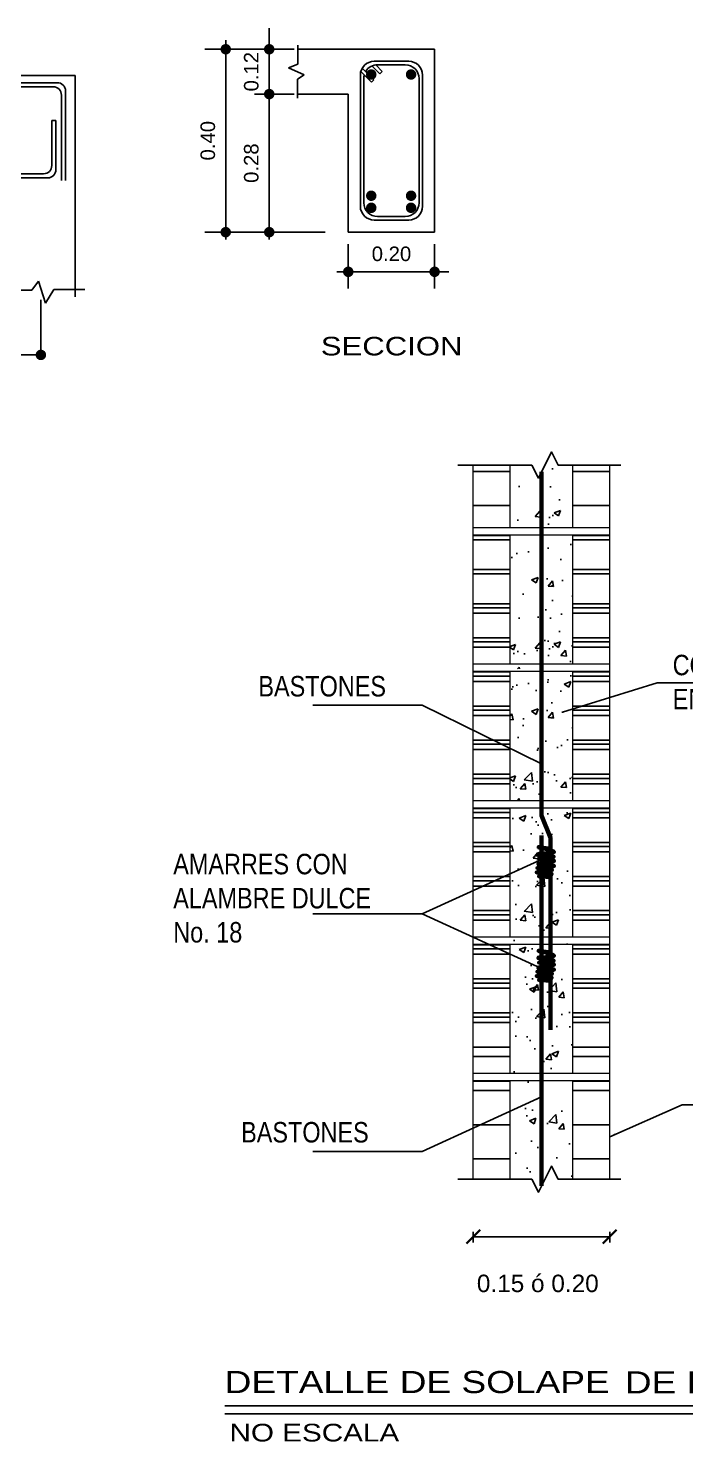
# Model space of a CAD drawing. Header units: feet. Extents: x 317 to 512, y -141 to 162.
# Drawn here: x 436.31 to 441.97, y -74.44 to -62.28 of the extents above; entities that cross this region are included whole.
import ezdxf

# ---------------------------------------------------------------- set-up
doc = ezdxf.new("R2010")
doc.units = ezdxf.units.FT
doc.header["$MEASUREMENT"] = 0
doc.layers.add('ACEROS', color=5, linetype='Continuous', lineweight=60)
doc.layers.add('Divisorios', color=10, linetype='Continuous', lineweight=9)
for name, color, linetype in [('DIM', 10, 'Continuous'), ('Dimensiones&Letras', 7, 'Continuous'), ('EST_SECCIONES', 15, 'Continuous'), ('EST_TEXTURAS', 8, 'Continuous'), ('MURO', 7, 'Continuous'), ('TEXTOS', 3, 'Continuous'), ('TEXXT', 2, 'Continuous')]:
    doc.layers.add(name, color=color, linetype=linetype)
doc.styles.add('DAMIAN', font='arial.ttf', dxfattribs={"height": 0.12})
doc.styles.get("Standard").update_dxf_attribs({"font": 'arial.ttf'})
doc.styles.add('TXT', font='technic_.ttf')
doc.dimstyles.new('ENOC', dxfattribs={"dimtxt": 0.125, "dimasz": 0.09, "dimexe": 0.02, "dimexo": 0.12, "dimgap": 0.09, "dimtad": 1, "dimzin": 4, "dimdsep": 46, "dimtxsty": 'Standard', "dimblk": 'DOT', "dimcen": 0.108, "dimclrd": 7, "dimclre": 7, "dimclrt": 7, "dimadec": 0, "dimazin": 0, "dimtfac": 1, "dimtix": 1, "dimtofl": 0, "dimtmove": 0, "dimatfit": 1, "dimldrblk": 'DOT', "dimfxl": 1, "dimtolj": 1, "dimtzin": 0, "dimarcsym": 0})
doc.dimstyles.new('KEILY-1', dxfattribs={"dimtxt": 0.18, "dimasz": 0.12, "dimexe": 0.05, "dimexo": 0.2, "dimgap": 0.03, "dimtad": 1, "dimzin": 1, "dimdsep": 46, "dimtxsty": 'Standard', "dimblk": 'ARCHTICK', "dimcen": 2.5, "dimclrd": 256, "dimclre": 256, "dimclrt": 7, "dimadec": 0, "dimazin": 0, "dimtfac": 1, "dimtmove": 2, "dimatfit": 3, "dimfxl": 0.3, "dimfxlon": 1, "dimtolj": 1, "dimtzin": 1, "dimarcsym": 0})
doc.dimstyles.get("Standard").update_dxf_attribs({"dimtxt": 0.18, "dimasz": 0.18, "dimexe": 0.18, "dimexo": 0.0625, "dimgap": 0.09, "dimtad": 0, "dimtih": 1, "dimtoh": 1, "dimdec": 4, "dimzin": 0, "dimdsep": 46, "dimtxsty": 'Standard', "dimcen": 0.09, "dimadec": 0, "dimazin": 0, "dimtfac": 1, "dimtdec": 4, "dimtofl": 0, "dimtmove": 0, "dimatfit": 3, "dimfxl": 1, "dimtolj": 1, "dimtzin": 0, "dimarcsym": 0})

# ---------------------------------------------------------------- blocks, each defined once
blk = doc.blocks.new('_DOT')
at = {"color": 0, "linetype": 'ByBlock'}
blk.add_line((-0.5, 0), (-1, 0), dxfattribs=at)
at = {"color": 0, "linetype": 'ByBlock', "const_width": 0.5}
blk.add_lwpolyline([(-0.25, 0, 1), (0.25, 0, 1)], format="xyb", close=True, dxfattribs=at)
blk = doc.blocks.new('*D64')
at = {"layer": 'DEFPOINTS', "color": 0, "linetype": 'Continuous', "transparency": 16777216}
for p in [(436.418, -64.494), (430.915, -64.642), (436.418, -65.088)]:
    blk.add_point(p, dxfattribs=at)
at = {"layer": 'MURO', "color": 7, "linetype": 'Continuous', "lineweight": -2, "transparency": 16777216}
for p, q in [((436.418, -64.614), (436.418, -65.108)), ((430.915, -64.762), (430.915, -65.108)), ((431.005, -65.088), (436.328, -65.088))]:
    blk.add_line(p, q, dxfattribs=at)
at = {"layer": 'MURO', "color": 7, "linetype": 'Continuous', "lineweight": -2, "transparency": 16777216, "xscale": 0.09, "yscale": 0.09, "zscale": 0.09, "rotation": 180}
blk.add_blockref('_DOT', (430.915, -65.088), dxfattribs=at)
at = {"layer": 'MURO', "color": 7, "linetype": 'Continuous', "lineweight": -2, "transparency": 16777216, "xscale": 0.09, "yscale": 0.09, "zscale": 0.09}
blk.add_blockref('_DOT', (436.418, -65.088), dxfattribs=at)
at = {"layer": 'MURO', "color": 7, "linetype": 'Continuous', "transparency": 16777216, "insert": (433.667, -64.934), "char_height": 0.125, "attachment_point": 5}
blk.add_mtext('\\A1;3.40', dxfattribs=at)
blk = doc.blocks.new('_ArchTick')
at = {"color": 0, "linetype": 'ByBlock', "const_width": 0.15}
blk.add_lwpolyline([(-0.5, -0.5), (0.5, 0.5)], dxfattribs=at)
blk = doc.blocks.new('*D120')
at = {"layer": 'DEFPOINTS', "color": 0, "ltscale": 0.3, "transparency": 16777216}
for p in [(440.139, -72.432), (441.313, -72.432), (441.313, -72.675)]:
    blk.add_point(p, dxfattribs=at)
at = {"layer": 'DIM', "lineweight": -2, "ltscale": 0.3, "transparency": 16777216}
for p, q in [((440.139, -72.632), (440.139, -72.725)), ((440.139, -72.675), (441.313, -72.675)), ((441.313, -72.632), (441.313, -72.725))]:
    blk.add_line(p, q, dxfattribs=at)
at = {"layer": 'DIM', "lineweight": -2, "ltscale": 0.3, "transparency": 16777216, "xscale": 0.12, "yscale": 0.12, "zscale": 0.12, "rotation": 180}
blk.add_blockref('_ArchTick', (440.139, -72.675), dxfattribs=at)
at = {"layer": 'DIM', "lineweight": -2, "ltscale": 0.3, "transparency": 16777216, "xscale": 0.12, "yscale": 0.12, "zscale": 0.12}
blk.add_blockref('_ArchTick', (441.313, -72.675), dxfattribs=at)
at = {"layer": 'DIM', "color": 7, "ltscale": 0.3, "transparency": 16777216, "insert": (440.694, -73.078), "char_height": 0.15, "attachment_point": 5}
blk.add_mtext('\\A1;0.15 ó 0.20', dxfattribs=at)
blk = doc.blocks.new('*D121')
at = {"layer": 'DEFPOINTS', "color": 0, "ltscale": 0.3, "transparency": 16777216}
for p in [(441.954, -69.163), (441.787, -70.896), (442.537, -70.896)]:
    blk.add_point(p, dxfattribs=at)
at = {"layer": 'DIM', "lineweight": -2, "ltscale": 0.3, "transparency": 16777216}
for p, q in [((442.477, -69.163), (442.587, -69.163)), ((442.537, -69.163), (442.537, -69.591)), ((442.537, -70.896), (442.537, -70.469)), ((442.477, -70.896), (442.587, -70.896))]:
    blk.add_line(p, q, dxfattribs=at)
at = {"layer": 'DIM', "lineweight": -2, "ltscale": 0.3, "transparency": 16777216, "xscale": 0.12, "yscale": 0.12, "zscale": 0.12}
for p, rotation in [((442.537, -69.163), 90), ((442.537, -70.896), 270)]:
    blk.add_blockref('_ArchTick', p, dxfattribs=dict(at, rotation=rotation))
at = {"layer": 'DIM', "color": 7, "ltscale": 0.3, "transparency": 16777216, "insert": (442.537, -70.03), "char_height": 0.15, "attachment_point": 5, "rotation": 90}
blk.add_mtext('\\A1;0.30\\PSOLAPE', dxfattribs=at)
blk = doc.blocks.new('*D151')
at = {"layer": 'DEFPOINTS', "color": 0, "linetype": 'Continuous', "transparency": 16777216}
for p in [(438.383, -62.844), (438.383, -62.844), (438.383, -64.032)]:
    blk.add_point(p, dxfattribs=at)
at = {"layer": 'MURO', "color": 7, "linetype": 'Continuous', "lineweight": -2, "transparency": 16777216}
for p, q in [((438.263, -62.844), (438.363, -62.844)), ((438.383, -63.942), (438.383, -62.934)), ((438.263, -64.032), (438.363, -64.032))]:
    blk.add_line(p, q, dxfattribs=at)
at = {"layer": 'MURO', "color": 7, "linetype": 'Continuous', "lineweight": -2, "transparency": 16777216, "xscale": 0.09, "yscale": 0.09, "zscale": 0.09}
for p, rotation in [((438.383, -62.844), 90), ((438.383, -64.032), 270)]:
    blk.add_blockref('_DOT', p, dxfattribs=dict(at, rotation=rotation))
at = {"layer": 'MURO', "color": 7, "linetype": 'Continuous', "transparency": 16777216, "insert": (438.229, -63.438), "char_height": 0.125, "attachment_point": 5, "rotation": 90}
blk.add_mtext('\\A1;0.28', dxfattribs=at)
blk = doc.blocks.new('*D152')
at = {"layer": 'DEFPOINTS', "color": 0, "linetype": 'Continuous', "transparency": 16777216}
for p in [(438.009, -62.458), (438.009, -62.458), (438.009, -64.032)]:
    blk.add_point(p, dxfattribs=at)
at = {"layer": 'MURO', "color": 7, "linetype": 'Continuous', "lineweight": -2, "transparency": 16777216}
for p, q in [((437.889, -62.458), (437.989, -62.458)), ((438.009, -63.942), (438.009, -62.548)), ((437.889, -64.032), (437.989, -64.032))]:
    blk.add_line(p, q, dxfattribs=at)
at = {"layer": 'MURO', "color": 7, "linetype": 'Continuous', "lineweight": -2, "transparency": 16777216, "xscale": 0.09, "yscale": 0.09, "zscale": 0.09}
for p, rotation in [((438.009, -62.458), 90), ((438.009, -64.032), 270)]:
    blk.add_blockref('_DOT', p, dxfattribs=dict(at, rotation=rotation))
at = {"layer": 'MURO', "color": 7, "linetype": 'Continuous', "transparency": 16777216, "insert": (437.855, -63.245), "char_height": 0.125, "attachment_point": 5, "rotation": 90}
blk.add_mtext('\\A1;0.40', dxfattribs=at)
blk = doc.blocks.new('*D153')
at = {"layer": 'DEFPOINTS', "color": 0, "linetype": 'Continuous', "transparency": 16777216}
for p in [(439.063, -64.373), (439.806, -64.373), (439.806, -64.373)]:
    blk.add_point(p, dxfattribs=at)
at = {"layer": 'MURO', "color": 7, "linetype": 'Continuous', "lineweight": -2, "transparency": 16777216}
for p, q in [((439.806, -64.253), (439.806, -64.353)), ((439.063, -64.493), (439.063, -64.393)), ((439.153, -64.373), (439.716, -64.373))]:
    blk.add_line(p, q, dxfattribs=at)
at = {"layer": 'MURO', "color": 7, "linetype": 'Continuous', "lineweight": -2, "transparency": 16777216, "xscale": 0.09, "yscale": 0.09, "zscale": 0.09, "rotation": 180}
blk.add_blockref('_DOT', (439.063, -64.373), dxfattribs=at)
at = {"layer": 'MURO', "color": 7, "linetype": 'Continuous', "lineweight": -2, "transparency": 16777216, "xscale": 0.09, "yscale": 0.09, "zscale": 0.09}
blk.add_blockref('_DOT', (439.806, -64.373), dxfattribs=at)
at = {"layer": 'MURO', "color": 7, "linetype": 'Continuous', "transparency": 16777216, "insert": (439.435, -64.219), "char_height": 0.125, "attachment_point": 5}
blk.add_mtext('\\A1;0.20', dxfattribs=at)
blk = doc.blocks.new('*D154')
at = {"layer": 'DEFPOINTS', "color": 0, "linetype": 'Continuous', "transparency": 16777216}
for p in [(438.383, -62.458), (438.383, -62.458), (438.383, -62.844)]:
    blk.add_point(p, dxfattribs=at)
at = {"layer": 'MURO', "color": 7, "linetype": 'Continuous', "lineweight": -2, "transparency": 16777216}
for p, q in [((438.383, -62.368), (438.383, -62.278)), ((438.263, -62.458), (438.363, -62.458)), ((438.263, -62.844), (438.363, -62.844)), ((438.383, -62.934), (438.383, -63.024))]:
    blk.add_line(p, q, dxfattribs=at)
at = {"layer": 'MURO', "color": 7, "linetype": 'Continuous', "lineweight": -2, "transparency": 16777216, "xscale": 0.09, "yscale": 0.09, "zscale": 0.09}
for p, rotation in [((438.383, -62.458), 270), ((438.383, -62.844), 90)]:
    blk.add_blockref('_DOT', p, dxfattribs=dict(at, rotation=rotation))
at = {"layer": 'MURO', "color": 7, "linetype": 'Continuous', "transparency": 16777216, "insert": (438.229, -62.651), "char_height": 0.125, "attachment_point": 5, "rotation": 90}
blk.add_mtext('\\A1;0.12', dxfattribs=at)

msp = doc.modelspace()

# ---------------------------------------------------------------- hatches: boundary and pattern name
at = {"layer": 'EST_TEXTURAS'}
h = msp.add_hatch(dxfattribs=at)
h.set_pattern_fill('ANSI31', color=256, scale=2.34738, angle=135, style=0)
h.set_pattern_definition([(180, (40493.11588, 9468.6729), (0, -0.2934224997), [])])
h.paths.add_polyline_path([(441.31275, -65.98958), (440.9946, -65.98958), (440.9946, -66.52763), (441.31275, -66.52763)])
h.paths.add_polyline_path([(441.31275, -66.59094), (440.9946, -66.59094), (440.9946, -67.70132), (441.31275, -67.70132)])
h.paths.add_polyline_path([(440.9946, -68.87501), (441.31275, -68.87501), (441.31275, -67.76463), (440.9946, -67.76463)])
h.paths.add_polyline_path([(440.9946, -70.0487), (441.31275, -70.0487), (441.31275, -68.93832), (440.9946, -68.93832)])
h.paths.add_polyline_path([(440.9946, -70.96018), (441.31275, -70.96018), (441.31275, -70.11201), (440.9946, -70.11201)])
h.paths.add_polyline_path([(440.45722, -70.11201), (440.13906, -70.11201), (440.13906, -70.96018), (440.45722, -70.96018)])
h.paths.add_polyline_path([(440.45722, -68.93832), (440.13906, -68.93832), (440.13906, -70.0487), (440.45722, -70.0487)])
h.paths.add_polyline_path([(440.45722, -67.76463), (440.13906, -67.76463), (440.13906, -68.87501), (440.45722, -68.87501)])
h.paths.add_polyline_path([(440.45722, -66.59094), (440.13906, -66.59094), (440.13906, -67.70132), (440.45722, -67.70132)])
h.paths.add_polyline_path([(440.13906, -65.98958), (440.13906, -66.52763), (440.45722, -66.52763), (440.45722, -65.98958)])
h = msp.add_hatch(dxfattribs=at)
h.set_pattern_fill('AR-CONC', color=256, scale=0.00313, angle=360, style=0)
h.set_pattern_definition([(50, (461.8989, -65.9831), (0.570209, -0.049887), [0.059623, -0.655858]), (355, (461.8989, -65.9831), (-0.110304, 0.597977), [0.047699, -0.524686]), (100.451, (461.9464, -65.98725), (0.459907, 0.548087), [0.050672, -0.557393]), (46.1842, (461.8989, -65.8241), (0.848434, -0.131586), [0.089435, -0.983787]), (96.6356, (461.9696, -65.83506), (0.743037, 0.774402), [0.076008, -0.83609]), (351.184, (461.8989, -65.8241), (0.74304, 0.7744), [0.071548, -0.78703]), (21, (461.9784, -65.86384), (0.47453, -0.320075), [0.059623, -0.655858]), (326, (461.9784, -65.86384), (0.19343, 0.576479), [0.047699, -0.524686]), (71.4514, (462.01794, -65.8905), (0.66796, 0.256405), [0.050672, -0.557393]), (37.5, (461.8989, -65.98309), (0.0096668, 0.2646437), [0, -0.5183265, 0, -0.532636, 0, -0.526674]), (7.5, (461.8989, -65.9831), (0.209135, 0.313549), [0, -0.303682, 0, -0.506402, 0, -0.2007323]), (327.5, (461.72161, -65.98309), (0.4243769, -0.01793), [0, -0.198745, 0, -0.620084, 0, -0.8228036]), (317.5, (461.6421, -65.9831), (0.4636206, 0.079581), [0, -0.258368, 0, -0.411799, 0, -0.58431])])
h.paths.add_polyline_path([(440.9946, -66.07772), (440.86798, -66.07772), (440.81164, -65.96504), (440.72591, -66.1365), (440.72591, -66.61577), (440.9946, -66.61577)])
h.paths.add_polyline_path([(440.9946, -66.67908), (440.72591, -66.67908), (440.72591, -67.78946), (440.9946, -67.78946)])
edge = h.paths.add_edge_path()
edge.add_line((440.9946, -67.85277), (440.72591, -67.85277))
edge.add_line((440.72591, -67.85277), (440.72591, -67.91883))
edge.add_line((440.72591, -67.91883), (440.80222, -68.11307))
edge.add_line((440.80222, -68.11307), (440.80222, -68.21869))
edge.add_spline(control_points=[(440.80222, -68.21869), (440.82086, -68.22469), (440.84499, -68.23543), (440.81852, -68.24111), (440.80222, -68.24307)], knot_values=[0.03311319, 0.03311319, 0.03311319, 0.03311319, 0.0410783, 0.04774384, 0.04774384, 0.04774384, 0.04774384], degree=3, periodic=0)
edge.add_line((440.80222, -68.24307), (440.80222, -68.26783))
edge.add_spline(control_points=[(440.80222, -68.26783), (440.81877, -68.27038), (440.84106, -68.2753), (440.81768, -68.27949), (440.80222, -68.28138)], knot_values=[0.07997348, 0.07997348, 0.07997348, 0.07997348, 0.08686004, 0.09323962, 0.09323962, 0.09323962, 0.09323962], degree=3, periodic=0)
edge.add_line((440.80222, -68.28138), (440.80222, -68.30403))
edge.add_spline(control_points=[(440.80222, -68.30403), (440.82021, -68.306), (440.84853, -68.31054), (440.82164, -68.31645), (440.80222, -68.31964)], knot_values=[0.12331384, 0.12331384, 0.12331384, 0.12331384, 0.13037508, 0.13808454, 0.13808454, 0.13808454, 0.13808454], degree=3, periodic=0)
edge.add_line((440.80222, -68.31964), (440.80222, -68.34952))
edge.add_spline(control_points=[(440.80222, -68.34952), (440.82075, -68.35085), (440.84833, -68.35348), (440.82128, -68.3567), (440.80222, -68.35843)], knot_values=[0.17017804, 0.17017804, 0.17017804, 0.17017804, 0.17753982, 0.1850907, 0.1850907, 0.1850907, 0.1850907], degree=3, periodic=0)
edge.add_line((440.80222, -68.35843), (440.80222, -68.38486))
edge.add_spline(control_points=[(440.80222, -68.38486), (440.81121, -68.38619), (440.82268, -68.38891), (440.81128, -68.39182), (440.80222, -68.3933)], knot_values=[0.21935671, 0.21935671, 0.21935671, 0.21935671, 0.22404648, 0.22875917, 0.22875917, 0.22875917, 0.22875917], degree=3, periodic=0)
edge.add_line((440.80222, -68.3933), (440.80222, -68.42089))
edge.add_spline(control_points=[(440.80222, -68.42089), (440.80989, -68.42194), (440.81912, -68.42416), (440.80961, -68.42685), (440.80222, -68.42822)], knot_values=[0.2645718, 0.2645718, 0.2645718, 0.2645718, 0.2688479, 0.27299576, 0.27299576, 0.27299576, 0.27299576], degree=3, periodic=0)
edge.add_line((440.80222, -68.42822), (440.80222, -68.96315))
edge.add_line((440.80222, -68.96315), (440.9946, -68.96315))
edge.add_line((440.9946, -68.96315), (440.9946, -67.85277))
edge = h.paths.add_edge_path()
edge.add_line((440.9946, -69.02646), (440.80222, -69.02646))
edge.add_line((440.80222, -69.02646), (440.80222, -69.11081))
edge.add_spline(control_points=[(440.80222, -69.11081), (440.82086, -69.1168), (440.84499, -69.12754), (440.81852, -69.13322), (440.80222, -69.13519)], knot_values=[0.03311319, 0.03311319, 0.03311319, 0.03311319, 0.0410783, 0.04774384, 0.04774384, 0.04774384, 0.04774384], degree=3, periodic=0)
edge.add_line((440.80222, -69.13519), (440.80222, -69.15994))
edge.add_spline(control_points=[(440.80222, -69.15994), (440.81877, -69.16249), (440.84106, -69.16742), (440.81768, -69.1716), (440.80222, -69.17349)], knot_values=[0.07997348, 0.07997348, 0.07997348, 0.07997348, 0.08686004, 0.09323962, 0.09323962, 0.09323962, 0.09323962], degree=3, periodic=0)
edge.add_line((440.80222, -69.17349), (440.80222, -69.19614))
edge.add_spline(control_points=[(440.80222, -69.19614), (440.82021, -69.19811), (440.84853, -69.20265), (440.82164, -69.20857), (440.80222, -69.21176)], knot_values=[0.12331384, 0.12331384, 0.12331384, 0.12331384, 0.13037508, 0.13808454, 0.13808454, 0.13808454, 0.13808454], degree=3, periodic=0)
edge.add_line((440.80222, -69.21176), (440.80222, -69.24163))
edge.add_spline(control_points=[(440.80222, -69.24163), (440.82075, -69.24296), (440.84833, -69.2456), (440.82128, -69.24881), (440.80222, -69.25054)], knot_values=[0.17017804, 0.17017804, 0.17017804, 0.17017804, 0.17753982, 0.1850907, 0.1850907, 0.1850907, 0.1850907], degree=3, periodic=0)
edge.add_line((440.80222, -69.25054), (440.80222, -69.27697))
edge.add_spline(control_points=[(440.80222, -69.27697), (440.81121, -69.2783), (440.82268, -69.28103), (440.81128, -69.28393), (440.80222, -69.28541)], knot_values=[0.21935671, 0.21935671, 0.21935671, 0.21935671, 0.22404648, 0.22875917, 0.22875917, 0.22875917, 0.22875917], degree=3, periodic=0)
edge.add_line((440.80222, -69.28541), (440.80222, -69.313))
edge.add_spline(control_points=[(440.80222, -69.313), (440.80989, -69.31405), (440.81912, -69.31627), (440.80961, -69.31896), (440.80222, -69.32033)], knot_values=[0.2645718, 0.2645718, 0.2645718, 0.2645718, 0.2688479, 0.27299576, 0.27299576, 0.27299576, 0.27299576], degree=3, periodic=0)
edge.add_line((440.80222, -69.32033), (440.80222, -69.33869))
edge.add_spline(control_points=[(440.80222, -69.33869), (440.77373, -69.33843), (440.74524, -69.33816), (440.72591, -69.33748)], knot_values=[0.29620547, 0.29620547, 0.29620547, 0.29620547, 0.30494661, 0.30494661, 0.30494661, 0.30494661], degree=3, periodic=0)
edge.add_line((440.72591, -69.33748), (440.72591, -70.13684))
edge.add_line((440.72591, -70.13684), (440.9946, -70.13684))
edge.add_line((440.9946, -70.13684), (440.9946, -69.02646))
h.paths.add_polyline_path([(440.9946, -70.20015), (440.72591, -70.20015), (440.72591, -71.1071), (440.81164, -70.93564), (440.86798, -71.04832), (440.9946, -71.04832)])
h.paths.add_polyline_path([(440.72591, -70.20015), (440.45722, -70.20015), (440.45722, -71.04832), (440.64262, -71.04832), (440.69896, -71.161), (440.72591, -71.1071)])
edge = h.paths.add_edge_path()
edge.add_spline(control_points=[(440.72591, -69.33748), (440.70786, -69.33684), (440.69185, -69.33523), (440.71487, -69.33182), (440.72591, -69.3304)], knot_values=[0.28322749, 0.28322749, 0.28322749, 0.28322749, 0.29138563, 0.29620547, 0.29620547, 0.29620547, 0.29620547], degree=3, periodic=0)
edge.add_line((440.72591, -69.3304), (440.72591, -69.30667))
edge.add_spline(control_points=[(440.72591, -69.30667), (440.70365, -69.30499), (440.66753, -69.30151), (440.70307, -69.29682), (440.72591, -69.2943)], knot_values=[0.23830325, 0.23830325, 0.23830325, 0.23830325, 0.24647628, 0.25489167, 0.25489167, 0.25489167, 0.25489167], degree=3, periodic=0)
edge.add_line((440.72591, -69.2943), (440.72591, -69.26911))
edge.add_spline(control_points=[(440.72591, -69.26911), (440.70672, -69.26718), (440.67516, -69.26317), (440.70459, -69.25914), (440.72591, -69.25707)], knot_values=[0.1940784, 0.1940784, 0.1940784, 0.1940784, 0.20145674, 0.20966737, 0.20966737, 0.20966737, 0.20966737], degree=3, periodic=0)
edge.add_line((440.72591, -69.25707), (440.72591, -69.23609))
edge.add_spline(control_points=[(440.72591, -69.23609), (440.70958, -69.23451), (440.6866, -69.23091), (440.7096, -69.22588), (440.72591, -69.22319)], knot_values=[0.1473142, 0.1473142, 0.1473142, 0.1473142, 0.15413366, 0.16094384, 0.16094384, 0.16094384, 0.16094384], degree=3, periodic=0)
edge.add_line((440.72591, -69.22319), (440.72591, -69.18905))
edge.add_spline(control_points=[(440.72591, -69.18905), (440.71352, -69.18772), (440.69756, -69.18518), (440.71406, -69.18253), (440.72591, -69.18118)], knot_values=[0.10276051, 0.10276051, 0.10276051, 0.10276051, 0.10846834, 0.11389834, 0.11389834, 0.11389834, 0.11389834], degree=3, periodic=0)
edge.add_line((440.72591, -69.18118), (440.72591, -69.15006))
edge.add_spline(control_points=[(440.72591, -69.15006), (440.71009, -69.14797), (440.68651, -69.14413), (440.70915, -69.14205), (440.72591, -69.14094)], knot_values=[0.05708763, 0.05708763, 0.05708763, 0.05708763, 0.06363691, 0.07066678, 0.07066678, 0.07066678, 0.07066678], degree=3, periodic=0)
edge.add_line((440.72591, -69.14094), (440.72591, -69.09049))
edge.add_spline(control_points=[(440.72591, -69.09049), (440.713, -69.08737), (440.68923, -69.08166), (440.70743, -69.08398), (440.72591, -69.08682)], knot_values=[0.00902442, 0.00902442, 0.00902442, 0.00902442, 0.01480655, 0.02328606, 0.02328606, 0.02328606, 0.02328606], degree=3, periodic=0)
edge.add_line((440.72591, -69.08682), (440.72591, -69.02646))
edge.add_line((440.72591, -69.02646), (440.45722, -69.02646))
edge.add_line((440.45722, -69.02646), (440.45722, -70.13684))
edge.add_line((440.45722, -70.13684), (440.72591, -70.13684))
edge.add_line((440.72591, -70.13684), (440.72591, -69.33748))
edge = h.paths.add_edge_path()
edge.add_spline(control_points=[(440.72591, -68.44537), (440.70786, -68.44473), (440.69185, -68.44312), (440.71487, -68.43971), (440.72591, -68.43829)], knot_values=[0.28322749, 0.28322749, 0.28322749, 0.28322749, 0.29138563, 0.29620547, 0.29620547, 0.29620547, 0.29620547], degree=3, periodic=0)
edge.add_line((440.72591, -68.43829), (440.72591, -68.41456))
edge.add_spline(control_points=[(440.72591, -68.41456), (440.70365, -68.41287), (440.66753, -68.4094), (440.70307, -68.40471), (440.72591, -68.40219)], knot_values=[0.23830325, 0.23830325, 0.23830325, 0.23830325, 0.24647628, 0.25489167, 0.25489167, 0.25489167, 0.25489167], degree=3, periodic=0)
edge.add_line((440.72591, -68.40219), (440.72591, -68.377))
edge.add_spline(control_points=[(440.72591, -68.377), (440.70672, -68.37507), (440.67516, -68.37106), (440.70459, -68.36703), (440.72591, -68.36496)], knot_values=[0.1940784, 0.1940784, 0.1940784, 0.1940784, 0.20145674, 0.20966737, 0.20966737, 0.20966737, 0.20966737], degree=3, periodic=0)
edge.add_line((440.72591, -68.36496), (440.72591, -68.34397))
edge.add_spline(control_points=[(440.72591, -68.34397), (440.70958, -68.3424), (440.6866, -68.3388), (440.7096, -68.33377), (440.72591, -68.33107)], knot_values=[0.1473142, 0.1473142, 0.1473142, 0.1473142, 0.15413366, 0.16094384, 0.16094384, 0.16094384, 0.16094384], degree=3, periodic=0)
edge.add_line((440.72591, -68.33107), (440.72591, -68.29694))
edge.add_spline(control_points=[(440.72591, -68.29694), (440.71352, -68.29561), (440.69756, -68.29307), (440.71406, -68.29042), (440.72591, -68.28907)], knot_values=[0.10276051, 0.10276051, 0.10276051, 0.10276051, 0.10846834, 0.11389834, 0.11389834, 0.11389834, 0.11389834], degree=3, periodic=0)
edge.add_line((440.72591, -68.28907), (440.72591, -68.25795))
edge.add_spline(control_points=[(440.72591, -68.25795), (440.71009, -68.25586), (440.68651, -68.25202), (440.70915, -68.24993), (440.72591, -68.24883)], knot_values=[0.05708763, 0.05708763, 0.05708763, 0.05708763, 0.06363691, 0.07066678, 0.07066678, 0.07066678, 0.07066678], degree=3, periodic=0)
edge.add_line((440.72591, -68.24883), (440.72591, -68.19838))
edge.add_spline(control_points=[(440.72591, -68.19838), (440.713, -68.19526), (440.68923, -68.18955), (440.70743, -68.19187), (440.72591, -68.19471)], knot_values=[0.00902442, 0.00902442, 0.00902442, 0.00902442, 0.01480655, 0.02328606, 0.02328606, 0.02328606, 0.02328606], degree=3, periodic=0)
edge.add_spline(control_points=[(440.72591, -68.19471), (440.74557, -68.19773), (440.7739, -68.20242), (440.80222, -68.2071)], knot_values=[0, 0, 0, 0, 0.00902442, 0.00902442, 0.00902442, 0.00902442], degree=3, periodic=0)
edge.add_line((440.80222, -68.2071), (440.80222, -68.11307))
edge.add_line((440.80222, -68.11307), (440.72591, -67.91883))
edge.add_line((440.72591, -67.91883), (440.72591, -67.85277))
edge.add_line((440.72591, -67.85277), (440.45722, -67.85277))
edge.add_line((440.45722, -67.85277), (440.45722, -68.96315))
edge.add_line((440.45722, -68.96315), (440.72591, -68.96315))
edge.add_line((440.72591, -68.96315), (440.72591, -68.44537))
h.paths.add_polyline_path([(440.72591, -66.67908), (440.45722, -66.67908), (440.45722, -67.78946), (440.72591, -67.78946)])
h.paths.add_polyline_path([(440.72591, -66.1365), (440.69896, -66.1904), (440.64262, -66.07772), (440.45722, -66.07772), (440.45722, -66.61577), (440.72591, -66.61577)])
h = msp.add_hatch(dxfattribs=at)
h.set_pattern_fill('ANSI31', color=256, scale=2.34738, angle=135, style=0)
h.set_pattern_definition([(180, (40493.11588, 9468.12164), (0, -0.2934224997), [])])
h.paths.add_polyline_path([(441.31275, -66.54084), (440.9946, -66.54084), (440.9946, -67.07888), (441.31275, -67.07888)])
h.paths.add_polyline_path([(441.31275, -67.1422), (440.9946, -67.1422), (440.9946, -68.25257), (441.31275, -68.25257)])
h.paths.add_polyline_path([(440.9946, -69.42626), (441.31275, -69.42626), (441.31275, -68.31589), (440.9946, -68.31589)])
h.paths.add_polyline_path([(440.9946, -70.59995), (441.31275, -70.59995), (441.31275, -69.48958), (440.9946, -69.48958)])
h.paths.add_polyline_path([(440.9946, -71.51144), (441.31275, -71.51144), (441.31275, -70.66327), (440.9946, -70.66327)])
h.paths.add_polyline_path([(440.45722, -70.66327), (440.13906, -70.66327), (440.13906, -71.51144), (440.45722, -71.51144)])
h.paths.add_polyline_path([(440.45722, -69.48958), (440.13906, -69.48958), (440.13906, -70.59995), (440.45722, -70.59995)])
h.paths.add_polyline_path([(440.45722, -68.31589), (440.13906, -68.31589), (440.13906, -69.42626), (440.45722, -69.42626)])
h.paths.add_polyline_path([(440.45722, -67.1422), (440.13906, -67.1422), (440.13906, -68.25257), (440.45722, -68.25257)])
h.paths.add_polyline_path([(440.13906, -66.54084), (440.13906, -67.07888), (440.45722, -67.07888), (440.45722, -66.54084)])
h = msp.add_hatch(dxfattribs=at)
h.set_pattern_fill('AR-CONC', color=256, scale=0.00313, angle=360, style=0)
h.set_pattern_definition([(50, (461.8989, -67.11444), (0.570209, -0.049887), [0.059623, -0.655858]), (355, (461.8989, -67.11444), (-0.110304, 0.597977), [0.047699, -0.524686]), (100.451, (461.9464, -67.1186), (0.459907, 0.548087), [0.050672, -0.557393]), (46.1842, (461.8989, -66.95544), (0.848434, -0.131586), [0.089435, -0.983787]), (96.6356, (461.9696, -66.9664), (0.743037, 0.774402), [0.076008, -0.83609]), (351.184, (461.8989, -66.9554), (0.74304, 0.7744), [0.071548, -0.78703]), (21, (461.9784, -66.9952), (0.47453, -0.320075), [0.059623, -0.655858]), (326, (461.9784, -66.9952), (0.19343, 0.576479), [0.047699, -0.524686]), (71.4514, (462.01794, -67.02186), (0.66796, 0.256405), [0.050672, -0.557393]), (37.5, (461.8989, -67.11444), (0.0096668, 0.2646437), [0, -0.5183265, 0, -0.532636, 0, -0.526674]), (7.5, (461.8989, -67.11444), (0.209135, 0.313549), [0, -0.303682, 0, -0.506402, 0, -0.2007323]), (327.5, (461.72161, -67.11444), (0.4243769, -0.01793), [0, -0.198745, 0, -0.620084, 0, -0.8228036]), (317.5, (461.6421, -67.11444), (0.4636206, 0.079581), [0, -0.258368, 0, -0.411799, 0, -0.58431])])
h.paths.add_polyline_path([(440.9946, -67.20907), (440.86798, -67.20907), (440.81164, -67.0964), (440.72591, -67.26786), (440.72591, -67.74712), (440.9946, -67.74712)])
h.paths.add_polyline_path([(440.9946, -67.81043), (440.72591, -67.81043), (440.72591, -68.92081), (440.9946, -68.92081)])
edge = h.paths.add_edge_path()
edge.add_line((440.9946, -68.98412), (440.72591, -68.98412))
edge.add_line((440.72591, -68.98412), (440.72591, -69.05018))
edge.add_line((440.72591, -69.05018), (440.80222, -69.24442))
edge.add_line((440.80222, -69.24442), (440.80222, -69.35005))
edge.add_spline(control_points=[(440.80222, -69.35005), (440.82086, -69.35604), (440.84499, -69.36678), (440.81852, -69.37246), (440.80222, -69.37442)], knot_values=[0.03311319, 0.03311319, 0.03311319, 0.03311319, 0.0410783, 0.04774384, 0.04774384, 0.04774384, 0.04774384], degree=3, periodic=0)
edge.add_line((440.80222, -69.37442), (440.80222, -69.39918))
edge.add_spline(control_points=[(440.80222, -69.39918), (440.81877, -69.40173), (440.84106, -69.40665), (440.81768, -69.41084), (440.80222, -69.41273)], knot_values=[0.07997348, 0.07997348, 0.07997348, 0.07997348, 0.08686004, 0.09323962, 0.09323962, 0.09323962, 0.09323962], degree=3, periodic=0)
edge.add_line((440.80222, -69.41273), (440.80222, -69.43538))
edge.add_spline(control_points=[(440.80222, -69.43538), (440.82021, -69.43735), (440.84853, -69.44189), (440.82164, -69.44781), (440.80222, -69.45099)], knot_values=[0.12331384, 0.12331384, 0.12331384, 0.12331384, 0.13037508, 0.13808454, 0.13808454, 0.13808454, 0.13808454], degree=3, periodic=0)
edge.add_line((440.80222, -69.45099), (440.80222, -69.48087))
edge.add_spline(control_points=[(440.80222, -69.48087), (440.82075, -69.4822), (440.84833, -69.48484), (440.82128, -69.48805), (440.80222, -69.48978)], knot_values=[0.17017804, 0.17017804, 0.17017804, 0.17017804, 0.17753982, 0.1850907, 0.1850907, 0.1850907, 0.1850907], degree=3, periodic=0)
edge.add_line((440.80222, -69.48978), (440.80222, -69.51621))
edge.add_spline(control_points=[(440.80222, -69.51621), (440.81121, -69.51754), (440.82268, -69.52026), (440.81128, -69.52317), (440.80222, -69.52465)], knot_values=[0.21935671, 0.21935671, 0.21935671, 0.21935671, 0.22404648, 0.22875917, 0.22875917, 0.22875917, 0.22875917], degree=3, periodic=0)
edge.add_line((440.80222, -69.52465), (440.80222, -69.55224))
edge.add_spline(control_points=[(440.80222, -69.55224), (440.80989, -69.55329), (440.81912, -69.55551), (440.80961, -69.5582), (440.80222, -69.55957)], knot_values=[0.2645718, 0.2645718, 0.2645718, 0.2645718, 0.2688479, 0.27299576, 0.27299576, 0.27299576, 0.27299576], degree=3, periodic=0)
edge.add_line((440.80222, -69.55957), (440.80222, -70.0945))
edge.add_line((440.80222, -70.0945), (440.9946, -70.0945))
edge.add_line((440.9946, -70.0945), (440.9946, -68.98412))
edge = h.paths.add_edge_path()
edge.add_line((440.9946, -70.15781), (440.80222, -70.15781))
edge.add_line((440.80222, -70.15781), (440.80222, -70.24216))
edge.add_spline(control_points=[(440.80222, -70.24216), (440.82086, -70.24815), (440.84499, -70.25889), (440.81852, -70.26457), (440.80222, -70.26654)], knot_values=[0.03311319, 0.03311319, 0.03311319, 0.03311319, 0.0410783, 0.04774384, 0.04774384, 0.04774384, 0.04774384], degree=3, periodic=0)
edge.add_line((440.80222, -70.26654), (440.80222, -70.29129))
edge.add_spline(control_points=[(440.80222, -70.29129), (440.81877, -70.29385), (440.84106, -70.29877), (440.81768, -70.30295), (440.80222, -70.30484)], knot_values=[0.07997348, 0.07997348, 0.07997348, 0.07997348, 0.08686004, 0.09323962, 0.09323962, 0.09323962, 0.09323962], degree=3, periodic=0)
edge.add_line((440.80222, -70.30484), (440.80222, -70.32749))
edge.add_spline(control_points=[(440.80222, -70.32749), (440.82021, -70.32946), (440.84853, -70.334), (440.82164, -70.33992), (440.80222, -70.34311)], knot_values=[0.12331384, 0.12331384, 0.12331384, 0.12331384, 0.13037508, 0.13808454, 0.13808454, 0.13808454, 0.13808454], degree=3, periodic=0)
edge.add_line((440.80222, -70.34311), (440.80222, -70.37298))
edge.add_spline(control_points=[(440.80222, -70.37298), (440.82075, -70.37431), (440.84833, -70.37695), (440.82128, -70.38016), (440.80222, -70.38189)], knot_values=[0.17017804, 0.17017804, 0.17017804, 0.17017804, 0.17753982, 0.1850907, 0.1850907, 0.1850907, 0.1850907], degree=3, periodic=0)
edge.add_line((440.80222, -70.38189), (440.80222, -70.40832))
edge.add_spline(control_points=[(440.80222, -70.40832), (440.81121, -70.40965), (440.82268, -70.41238), (440.81128, -70.41528), (440.80222, -70.41676)], knot_values=[0.21935671, 0.21935671, 0.21935671, 0.21935671, 0.22404648, 0.22875917, 0.22875917, 0.22875917, 0.22875917], degree=3, periodic=0)
edge.add_line((440.80222, -70.41676), (440.80222, -70.44435))
edge.add_spline(control_points=[(440.80222, -70.44435), (440.80989, -70.4454), (440.81912, -70.44762), (440.80961, -70.45031), (440.80222, -70.45168)], knot_values=[0.2645718, 0.2645718, 0.2645718, 0.2645718, 0.2688479, 0.27299576, 0.27299576, 0.27299576, 0.27299576], degree=3, periodic=0)
edge.add_line((440.80222, -70.45168), (440.80222, -70.47004))
edge.add_spline(control_points=[(440.80222, -70.47004), (440.77373, -70.46978), (440.74524, -70.46951), (440.72591, -70.46883)], knot_values=[0.29620547, 0.29620547, 0.29620547, 0.29620547, 0.30494661, 0.30494661, 0.30494661, 0.30494661], degree=3, periodic=0)
edge.add_line((440.72591, -70.46883), (440.72591, -71.26819))
edge.add_line((440.72591, -71.26819), (440.9946, -71.26819))
edge.add_line((440.9946, -71.26819), (440.9946, -70.15781))
h.paths.add_polyline_path([(440.9946, -71.3315), (440.72591, -71.3315), (440.72591, -72.23845), (440.81164, -72.06699), (440.86798, -72.17967), (440.9946, -72.17967)])
h.paths.add_polyline_path([(440.72591, -71.3315), (440.45722, -71.3315), (440.45722, -72.17967), (440.64262, -72.17967), (440.69896, -72.29235), (440.72591, -72.23845)])
edge = h.paths.add_edge_path()
edge.add_spline(control_points=[(440.72591, -70.46883), (440.70786, -70.46819), (440.69185, -70.46658), (440.71487, -70.46317), (440.72591, -70.46175)], knot_values=[0.28322749, 0.28322749, 0.28322749, 0.28322749, 0.29138563, 0.29620547, 0.29620547, 0.29620547, 0.29620547], degree=3, periodic=0)
edge.add_line((440.72591, -70.46175), (440.72591, -70.43802))
edge.add_spline(control_points=[(440.72591, -70.43802), (440.70365, -70.43634), (440.66753, -70.43286), (440.70307, -70.42817), (440.72591, -70.42565)], knot_values=[0.23830325, 0.23830325, 0.23830325, 0.23830325, 0.24647628, 0.25489167, 0.25489167, 0.25489167, 0.25489167], degree=3, periodic=0)
edge.add_line((440.72591, -70.42565), (440.72591, -70.40046))
edge.add_spline(control_points=[(440.72591, -70.40046), (440.70672, -70.39853), (440.67516, -70.39453), (440.70459, -70.39049), (440.72591, -70.38842)], knot_values=[0.1940784, 0.1940784, 0.1940784, 0.1940784, 0.20145674, 0.20966737, 0.20966737, 0.20966737, 0.20966737], degree=3, periodic=0)
edge.add_line((440.72591, -70.38842), (440.72591, -70.36744))
edge.add_spline(control_points=[(440.72591, -70.36744), (440.70958, -70.36586), (440.6866, -70.36227), (440.7096, -70.35723), (440.72591, -70.35454)], knot_values=[0.1473142, 0.1473142, 0.1473142, 0.1473142, 0.15413366, 0.16094384, 0.16094384, 0.16094384, 0.16094384], degree=3, periodic=0)
edge.add_line((440.72591, -70.35454), (440.72591, -70.3204))
edge.add_spline(control_points=[(440.72591, -70.3204), (440.71352, -70.31907), (440.69756, -70.31653), (440.71406, -70.31388), (440.72591, -70.31253)], knot_values=[0.10276051, 0.10276051, 0.10276051, 0.10276051, 0.10846834, 0.11389834, 0.11389834, 0.11389834, 0.11389834], degree=3, periodic=0)
edge.add_line((440.72591, -70.31253), (440.72591, -70.28141))
edge.add_spline(control_points=[(440.72591, -70.28141), (440.71009, -70.27932), (440.68651, -70.27548), (440.70915, -70.2734), (440.72591, -70.27229)], knot_values=[0.05708763, 0.05708763, 0.05708763, 0.05708763, 0.06363691, 0.07066678, 0.07066678, 0.07066678, 0.07066678], degree=3, periodic=0)
edge.add_line((440.72591, -70.27229), (440.72591, -70.22184))
edge.add_spline(control_points=[(440.72591, -70.22184), (440.713, -70.21872), (440.68923, -70.21301), (440.70743, -70.21533), (440.72591, -70.21817)], knot_values=[0.00902442, 0.00902442, 0.00902442, 0.00902442, 0.01480655, 0.02328606, 0.02328606, 0.02328606, 0.02328606], degree=3, periodic=0)
edge.add_line((440.72591, -70.21817), (440.72591, -70.15781))
edge.add_line((440.72591, -70.15781), (440.45722, -70.15781))
edge.add_line((440.45722, -70.15781), (440.45722, -71.26819))
edge.add_line((440.45722, -71.26819), (440.72591, -71.26819))
edge.add_line((440.72591, -71.26819), (440.72591, -70.46883))
edge = h.paths.add_edge_path()
edge.add_spline(control_points=[(440.72591, -69.57672), (440.70786, -69.57608), (440.69185, -69.57447), (440.71487, -69.57106), (440.72591, -69.56964)], knot_values=[0.28322749, 0.28322749, 0.28322749, 0.28322749, 0.29138563, 0.29620547, 0.29620547, 0.29620547, 0.29620547], degree=3, periodic=0)
edge.add_line((440.72591, -69.56964), (440.72591, -69.54591))
edge.add_spline(control_points=[(440.72591, -69.54591), (440.70365, -69.54422), (440.66753, -69.54075), (440.70307, -69.53606), (440.72591, -69.53354)], knot_values=[0.23830325, 0.23830325, 0.23830325, 0.23830325, 0.24647628, 0.25489167, 0.25489167, 0.25489167, 0.25489167], degree=3, periodic=0)
edge.add_line((440.72591, -69.53354), (440.72591, -69.50835))
edge.add_spline(control_points=[(440.72591, -69.50835), (440.70672, -69.50642), (440.67516, -69.50241), (440.70459, -69.49838), (440.72591, -69.49631)], knot_values=[0.1940784, 0.1940784, 0.1940784, 0.1940784, 0.20145674, 0.20966737, 0.20966737, 0.20966737, 0.20966737], degree=3, periodic=0)
edge.add_line((440.72591, -69.49631), (440.72591, -69.47533))
edge.add_spline(control_points=[(440.72591, -69.47533), (440.70958, -69.47375), (440.6866, -69.47015), (440.7096, -69.46512), (440.72591, -69.46243)], knot_values=[0.1473142, 0.1473142, 0.1473142, 0.1473142, 0.15413366, 0.16094384, 0.16094384, 0.16094384, 0.16094384], degree=3, periodic=0)
edge.add_line((440.72591, -69.46243), (440.72591, -69.42829))
edge.add_spline(control_points=[(440.72591, -69.42829), (440.71352, -69.42696), (440.69756, -69.42442), (440.71406, -69.42177), (440.72591, -69.42042)], knot_values=[0.10276051, 0.10276051, 0.10276051, 0.10276051, 0.10846834, 0.11389834, 0.11389834, 0.11389834, 0.11389834], degree=3, periodic=0)
edge.add_line((440.72591, -69.42042), (440.72591, -69.3893))
edge.add_spline(control_points=[(440.72591, -69.3893), (440.71009, -69.38721), (440.68651, -69.38337), (440.70915, -69.38128), (440.72591, -69.38018)], knot_values=[0.05708763, 0.05708763, 0.05708763, 0.05708763, 0.06363691, 0.07066678, 0.07066678, 0.07066678, 0.07066678], degree=3, periodic=0)
edge.add_line((440.72591, -69.38018), (440.72591, -69.32973))
edge.add_spline(control_points=[(440.72591, -69.32973), (440.713, -69.32661), (440.68923, -69.3209), (440.70743, -69.32322), (440.72591, -69.32606)], knot_values=[0.00902442, 0.00902442, 0.00902442, 0.00902442, 0.01480655, 0.02328606, 0.02328606, 0.02328606, 0.02328606], degree=3, periodic=0)
edge.add_spline(control_points=[(440.72591, -69.32606), (440.74557, -69.32908), (440.7739, -69.33377), (440.80222, -69.33845)], knot_values=[0, 0, 0, 0, 0.00902442, 0.00902442, 0.00902442, 0.00902442], degree=3, periodic=0)
edge.add_line((440.80222, -69.33845), (440.80222, -69.24442))
edge.add_line((440.80222, -69.24442), (440.72591, -69.05018))
edge.add_line((440.72591, -69.05018), (440.72591, -68.98412))
edge.add_line((440.72591, -68.98412), (440.45722, -68.98412))
edge.add_line((440.45722, -68.98412), (440.45722, -70.0945))
edge.add_line((440.45722, -70.0945), (440.72591, -70.0945))
edge.add_line((440.72591, -70.0945), (440.72591, -69.57672))
h.paths.add_polyline_path([(440.72591, -67.81043), (440.45722, -67.81043), (440.45722, -68.92081), (440.72591, -68.92081)])
h.paths.add_polyline_path([(440.72591, -67.26786), (440.69896, -67.32175), (440.64262, -67.20907), (440.45722, -67.20907), (440.45722, -67.74712), (440.72591, -67.74712)])
h = msp.add_hatch(dxfattribs=at)
h.set_pattern_fill('ANSI31', color=256, scale=2.34738, angle=135, style=0)
h.set_pattern_definition([(180, (40493.11588, 9467.4534), (0, -0.2934224997), [])])
h.paths.add_polyline_path([(441.31275, -67.20907), (440.9946, -67.20907), (440.9946, -67.74712), (441.31275, -67.74712)])
h.paths.add_polyline_path([(441.31275, -67.81043), (440.9946, -67.81043), (440.9946, -68.92081), (441.31275, -68.92081)])
h.paths.add_polyline_path([(440.9946, -70.0945), (441.31275, -70.0945), (441.31275, -68.98412), (440.9946, -68.98412)])
h.paths.add_polyline_path([(440.9946, -71.26819), (441.31275, -71.26819), (441.31275, -70.15781), (440.9946, -70.15781)])
h.paths.add_polyline_path([(440.9946, -72.17967), (441.31275, -72.17967), (441.31275, -71.3315), (440.9946, -71.3315)])
h.paths.add_polyline_path([(440.45722, -71.3315), (440.13906, -71.3315), (440.13906, -72.17967), (440.45722, -72.17967)])
h.paths.add_polyline_path([(440.45722, -70.15781), (440.13906, -70.15781), (440.13906, -71.26819), (440.45722, -71.26819)])
h.paths.add_polyline_path([(440.45722, -68.98412), (440.13906, -68.98412), (440.13906, -70.0945), (440.45722, -70.0945)])
h.paths.add_polyline_path([(440.45722, -67.81043), (440.13906, -67.81043), (440.13906, -68.92081), (440.45722, -68.92081)])
h.paths.add_polyline_path([(440.13906, -67.20907), (440.13906, -67.74712), (440.45722, -67.74712), (440.45722, -67.20907)])

# ---------------------------------------------------------------- linework, layer by layer
at = {"color": 0, "linetype": 'ByBlock', "const_width": 0.045}
for points in [[(439.26118, -62.69777, 1), (439.26118, -62.65277, 1)], [(439.60357, -62.69777, 1), (439.60357, -62.65277, 1)], [(439.26118, -63.74091, 1), (439.26118, -63.69591, 1)], [(439.60357, -63.74091, 1), (439.60357, -63.69591, 1)], [(439.26118, -63.84473, 1), (439.26118, -63.79973, 1)], [(439.60357, -63.84473, 1), (439.60357, -63.79973, 1)]]:
    msp.add_lwpolyline(points, format="xyb", close=True, dxfattribs=at)
at = {"layer": 'ACEROS'}
msp.add_line((440.72591, -72.23845), (440.72591, -69.22184), dxfattribs=at)
msp.add_lwpolyline([(440.72591, -66.09417), (440.72591, -69.05018), (440.80222, -69.24442), (440.80222, -70.89618)], dxfattribs=at)
for points in [[(440.80222, -69.33845), (440.70062, -69.3233), (440.83214, -69.36624), (440.69809, -69.38391), (440.82961, -69.40665), (440.70569, -69.42433), (440.83467, -69.44201), (440.69809, -69.46979), (440.83467, -69.48494), (440.69051, -69.50262), (440.81696, -69.5203), (440.68545, -69.54051), (440.81443, -69.55566), (440.70316, -69.57334), (440.80222, -69.57793)], [(440.80222, -70.23056), (440.70062, -70.21541), (440.83214, -70.25835), (440.69809, -70.27602), (440.82961, -70.29876), (440.70569, -70.31644), (440.83467, -70.33412), (440.69809, -70.3619), (440.83467, -70.37706), (440.69051, -70.39473), (440.81696, -70.41241), (440.68545, -70.43262), (440.81443, -70.44778), (440.70316, -70.46545), (440.80222, -70.47004)]]:
    msp.add_spline(points, degree=3, dxfattribs=at)
at = {"layer": 'Divisorios'}
for p, q in [((440.13906, -72.17967), (440.13906, -66.03538)), ((440.45722, -66.57343), (440.45722, -66.03538)), ((440.9946, -66.57343), (440.9946, -66.03538)), ((441.31275, -72.17967), (441.31275, -66.03538)), ((440.13906, -66.57343), (441.31275, -66.57343)), ((440.13906, -66.57343), (441.31275, -66.57343)), ((440.13906, -66.63674), (441.31275, -66.63674)), ((440.45722, -67.74712), (440.45722, -66.63674)), ((440.9946, -67.74712), (440.9946, -66.63674)), ((440.13906, -67.74712), (441.31275, -67.74712)), ((440.13906, -67.81043), (441.31275, -67.81043)), ((440.13906, -67.81043), (441.31275, -67.81043)), ((440.45722, -68.92081), (440.45722, -67.81043)), ((440.9946, -68.92081), (440.9946, -67.81043)), ((440.13906, -68.92081), (441.31275, -68.92081)), ((440.13906, -68.98412), (441.31275, -68.98412)), ((440.45722, -70.0945), (440.45722, -68.98412)), ((440.9946, -70.0945), (440.9946, -68.98412)), ((440.13906, -70.0945), (441.31275, -70.0945)), ((440.13906, -70.15781), (441.31275, -70.15781)), ((440.45722, -71.26819), (440.45722, -70.15781)), ((440.9946, -71.26819), (440.9946, -70.15781)), ((440.13906, -71.26819), (441.31275, -71.26819)), ((440.13906, -71.3315), (441.31275, -71.3315)), ((440.45722, -72.17967), (440.45722, -71.3315)), ((440.9946, -72.17967), (440.9946, -71.3315))]:
    msp.add_line(p, q, dxfattribs=at)
at = {"layer": 'EST_SECCIONES'}
for points in [[(441.40941, -66.03538), (440.86798, -66.03538), (440.81164, -65.92271), (440.69896, -66.14806), (440.64262, -66.03538), (440.00647, -66.03538)], [(441.40941, -72.17967), (440.86798, -72.17967), (440.81164, -72.06699), (440.69896, -72.29235), (440.64262, -72.17967), (440.00647, -72.17967)]]:
    msp.add_lwpolyline(points, dxfattribs=at)
at = {"layer": 'MURO', "color": 7, "linetype": 'Continuous'}
for p, q in [((438.00917, -64.09458), (438.00917, -62.38103)), ((438.38327, -64.09458), (438.38327, -62.38103)), ((438.59673, -62.45753), (437.82906, -62.45753)), ((438.62821, -62.58524), (438.62821, -62.42419)), ((438.54759, -62.61745), (438.62821, -62.58524)), ((438.68375, -62.6783), (438.54759, -62.61745)), ((439.18399, -62.61966), (439.28415, -62.71982)), ((439.26731, -62.60155), (439.33487, -62.66911)), ((439.28616, -62.56148), (439.58316, -62.56148)), ((439.3, -62.59224), (439.35587, -62.64811)), ((439.31586, -62.59118), (439.55346, -62.59118)), ((426.07297, -62.74558), (436.55927, -62.74558)), ((438.62642, -62.71408), (438.68375, -62.6783)), ((438.62642, -62.87872), (438.62642, -62.71408)), ((439.16736, -62.68028), (439.16736, -63.80888)), ((439.17151, -62.64918), (439.26315, -62.74082)), ((439.19706, -62.70998), (439.19706, -63.77918)), ((439.26315, -62.74082), (439.28415, -62.71982)), ((439.33487, -62.66911), (439.35587, -62.64811)), ((439.67226, -62.70998), (439.67226, -63.77918)), ((439.70196, -62.68028), (439.70196, -63.80888)), ((426.07297, -62.78122), (436.52363, -62.78122)), ((436.59491, -63.58878), (436.59491, -62.8525)), ((436.59491, -63.33426), (436.59491, -62.8525)), ((436.63055, -63.58878), (436.63055, -62.81686)), ((436.63055, -63.33426), (436.63055, -62.81686)), ((438.59673, -62.84363), (438.25677, -62.84363)), ((436.5123, -63.07134), (436.54794, -63.07134)), ((436.5123, -63.07134), (436.5123, -63.45838)), ((436.54794, -63.07134), (436.54794, -63.49402)), ((426.07297, -63.52966), (436.44102, -63.52966)), ((426.07297, -63.5653), (436.47666, -63.5653)), ((439.28616, -63.92768), (439.58316, -63.92768)), ((439.31586, -63.89798), (439.55346, -63.89798)), ((438.86554, -64.03163), (437.82905, -64.03163)), ((439.06341, -64.13407), (439.06341, -64.516)), ((439.80591, -64.13407), (439.80591, -64.516)), ((436.34163, -64.53092), (436.39709, -64.45337)), ((436.39709, -64.45337), (436.4581, -64.64171)), ((438.96526, -64.37259), (439.92939, -64.37259)), ((436.11424, -64.53092), (436.34163, -64.53092)), ((436.4581, -64.64171), (436.53019, -64.52538)), ((436.53019, -64.52538), (436.7964, -64.52538))]:
    msp.add_line(p, q, dxfattribs=at)
at = {"layer": 'MURO', "color": 6, "linetype": 'Continuous'}
for p, q in [((438.62531, -62.45753), (439.80591, -62.45753)), ((439.80591, -62.45753), (439.80591, -64.03163)), ((425.14324, -62.68321), (436.71361, -62.68321)), ((436.71361, -62.68321), (436.71361, -64.58937)), ((438.62531, -62.84363), (439.06341, -62.84363)), ((439.06341, -62.84363), (439.06341, -64.03163)), ((436.71361, -63.62767), (436.71361, -64.58383)), ((439.06341, -64.03163), (439.80591, -64.03163))]:
    msp.add_line(p, q, dxfattribs=at)
at = {"layer": 'MURO', "color": 7, "linetype": 'Continuous'}
for centre, radius, start, end in [((439.28616, -62.68028), 0.1188, 90, 180), ((439.31586, -62.70998), 0.1188, 90, 149.320304), ((439.55346, -62.70998), 0.1188, 0, 90), ((439.58316, -62.68028), 0.1188, 0, 90), ((436.55927, -62.81686), 0.07128, 360, 90), ((439.31586, -62.70998), 0.1188, 164.824329, 180), ((436.52363, -62.8525), 0.07128, 0, 90), ((436.44102, -63.45838), 0.07128, 270, 0), ((436.47666, -63.49402), 0.07128, 270, 360), ((439.28616, -63.80888), 0.1188, 180, 270), ((439.31586, -63.77918), 0.1188, 180, 270), ((439.55346, -63.77918), 0.1188, 270, 0), ((439.58316, -63.80888), 0.1188, 270, 360)]:
    msp.add_arc(centre, radius, start, end, dxfattribs=at)
at = {"layer": 'TEXXT', "color": 4}
msp.add_line((438.00162, -74.12986), (443.69649, -74.12986), dxfattribs=at)
at = {"layer": 'TEXXT', "color": 3}
msp.add_line((438.00162, -74.19824), (443.77403, -74.19824), dxfattribs=at)

# ---------------------------------------------------------------- texts
at = {"layer": 'Dimensiones&Letras', "attachment_point": 4, "style": 'TXT'}
for s, insert, char_height in [('CONCRETO\\PEN CAMARAS', (441.85483, -67.90428), 0.176054), ('BASTONES', (438.28971, -67.94007), 0.176054), ('AMARRES CON\\PALAMBRE DULCE\\PNo. 18', (437.55711, -69.76365), 0.1760535), ('BASTONES', (438.14117, -71.77768), 0.176054)]:
    msp.add_mtext(s, dxfattribs=dict(at, insert=insert, char_height=char_height))
at = {"layer": 'TEXTOS', "color": 7, "style": 'DAMIAN', "width": 1.2}
for s, height, p in [('SECCION   ', 0.159667, (438.82668, -65.0925)), ('DETALLE DE SOLAPE', 0.1902392, (437.99923, -74.02079)), ('DE BASTONES', 0.1902392, (441.44309, -74.02372)), (' NO ESCALA', 0.152191, (437.97044, -74.43727))]:
    msp.add_text(s, height=height, dxfattribs=at).set_placement(p)

# ---------------------------------------------------------------- dimensions: what is measured, and where the dimension line sits
at = {"layer": 'DIM', "ltscale": 0.3}
for base, p1, p2, angle, text, picture, middle in [((442.53735, -70.89618), (441.95371, -69.16316), (441.78715, -70.89618), 90, '0.30\\PSOLAPE', '*D121', (442.53735, -70.02967)), ((441.31275, -72.67544), (440.13906, -72.43235), (441.31275, -72.43235), 360, '0.15 ó 0.20', '*D120', (440.69445, -73.07766))]:
    dim = msp.add_linear_dim(base=base, p1=p1, p2=p2, angle=angle, text=text, dimstyle='KEILY-1', override={"dimtxt": 0.15, "dimfxl": 0.06}, dxfattribs=at)
    dim.commit()
    dim.dimension.update_dxf_attribs({"geometry": picture, "text_midpoint": middle, "dimtype": 160})
at = {"layer": 'MURO', "color": 7, "linetype": 'Continuous'}
dim = msp.add_linear_dim(base=(438.38327, -62.45753), p1=(438.38327, -62.84363), p2=(438.38327, -62.45753), angle=90, text='0.12', dimstyle='ENOC', override={"dimtmove": 1, "dimatfit": 3}, dxfattribs=at)
dim.commit()
dim.dimension.update_dxf_attribs({"geometry": '*D154', "text_midpoint": (438.22945, -62.65058)})
for base, p1, p2, text, picture, middle in [((438.00917, -62.45753), (438.00917, -64.03163), (438.00917, -62.45753), '0.40', '*D152', (437.85535, -63.24458)), ((438.38327, -62.84363), (438.38327, -64.03163), (438.38327, -62.84363), '0.28', '*D151', (438.22945, -63.43763))]:
    dim = msp.add_linear_dim(base=base, p1=p1, p2=p2, angle=90, text=text, dimstyle='ENOC', dxfattribs=at)
    dim.commit()
    dim.dimension.update_dxf_attribs({"geometry": picture, "text_midpoint": middle})
for base, p1, p2, text, picture, middle in [((439.80591, -64.37259), (439.06341, -64.37259), (439.80591, -64.37259), '0.20', '*D153', (439.43466, -64.21876)), ((436.41779, -65.08754), (430.91539, -64.64171), (436.41779, -64.49447), '3.40', '*D64', (433.66659, -64.93367))]:
    dim = msp.add_linear_dim(base=base, p1=p1, p2=p2, text=text, dimstyle='ENOC', dxfattribs=at)
    dim.commit()
    dim.dimension.update_dxf_attribs({"geometry": picture, "text_midpoint": middle})

# ---------------------------------------------------------------- leaders
at = {"layer": 'Dimensiones&Letras'}
for points in [[(440.90698, -68.16198), (441.72129, -67.90854), (442.50525, -67.90854)], [(440.72591, -68.60528), (439.6996, -68.10093), (438.75867, -68.10093)], [(440.72591, -69.42846), (439.6996, -69.89732), (438.75867, -69.89732)], [(440.72591, -70.36618), (439.6996, -69.89732), (438.75867, -69.89732)], [(440.72591, -71.47289), (439.6996, -71.94175), (438.75867, -71.94175)], [(441.31275, -71.81464), (441.93565, -71.53963), (442.71961, -71.53963)]]:
    msp.add_leader(points, dimstyle='Standard', override={"dimasz": 0.05, "dimtxsty": 'TXT'}, dxfattribs=at)

doc.saveas('drawing.dxf')
